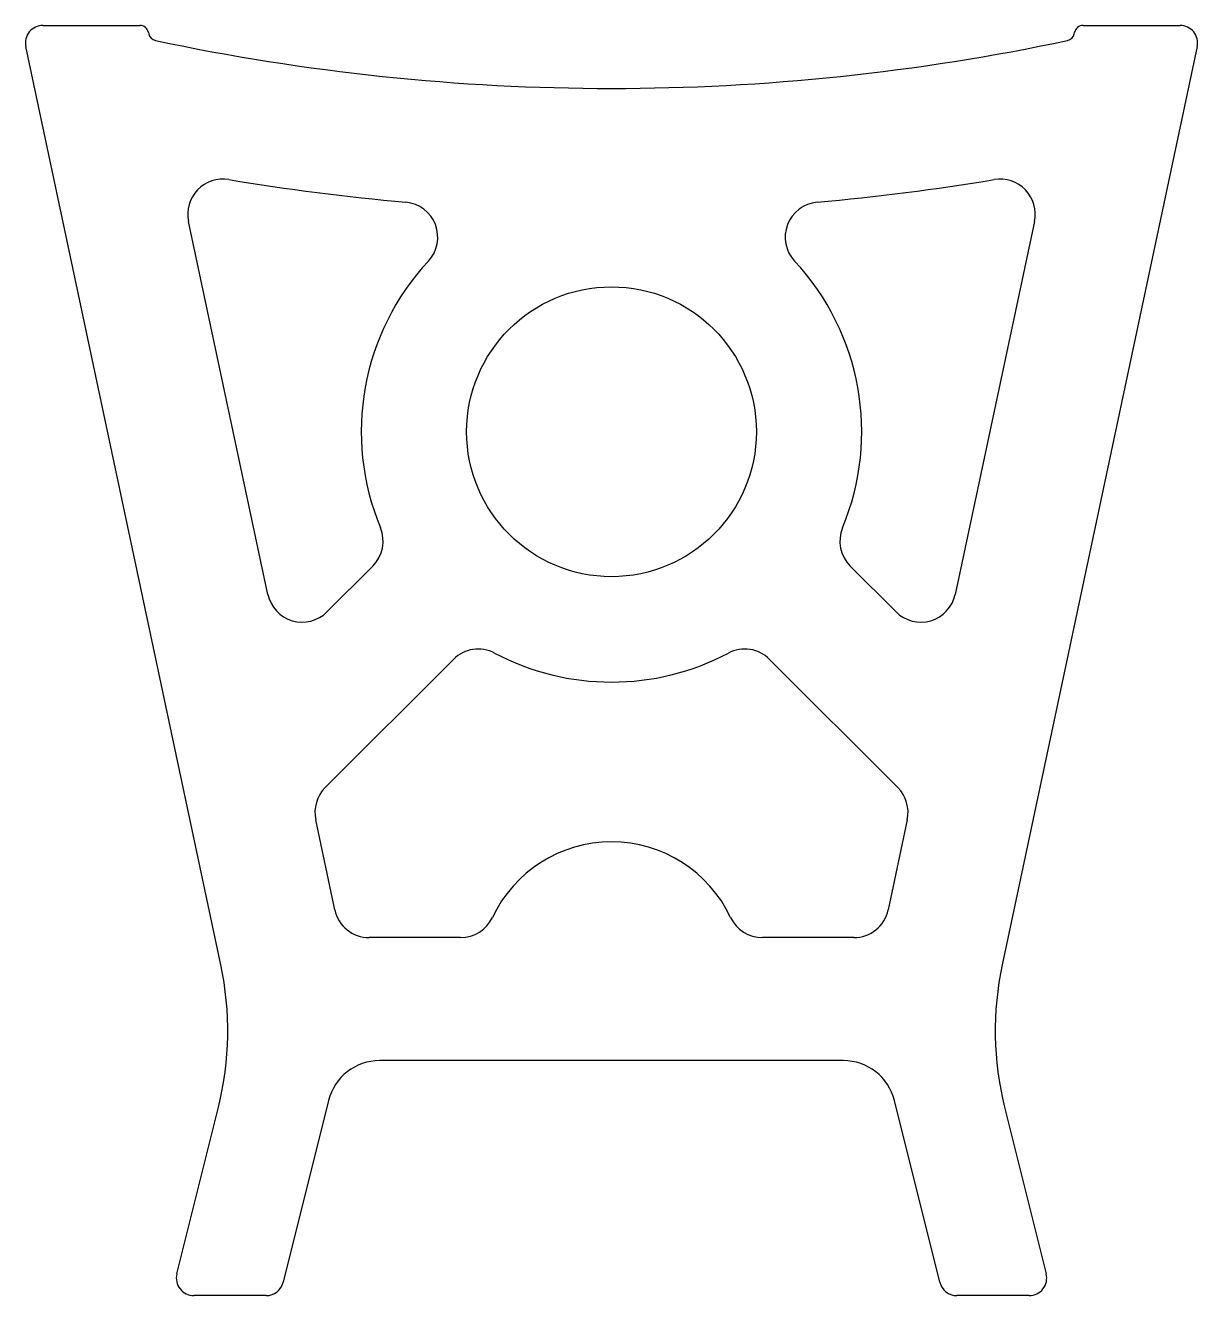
# Model space of a CAD drawing. Extents: x 2.3 to 69, y 3.6 to 75.9.
import ezdxf

# ---------------------------------------------------------------- set-up
doc = ezdxf.new("R2010")
doc.units = 0
doc.layers.get('0').update_dxf_attribs({"linetype": 'CONTINUOUS'})

msp = doc.modelspace()

# ---------------------------------------------------------------- linework, layer by layer
for p, q in [((3.254, 75.904), (8.771, 75.904)), ((9.26, 75.508), (9.276, 75.432)), ((61.989, 75.432), (62.005, 75.508)), ((62.494, 75.904), (68.011, 75.904)), ((13.385, 22.433), (2.276, 74.696)), ((68.989, 74.696), (57.88, 22.433)), ((16.059, 43.519), (11.548, 64.743)), ((59.717, 64.743), (55.206, 43.519)), ((22.039, 45.129), (19.43, 42.521)), ((51.835, 42.521), (49.227, 45.129)), ((19.329, 32.52), (26.628, 39.819)), ((44.637, 39.819), (51.937, 32.52)), ((19.876, 25.564), (18.786, 30.69)), ((52.479, 30.69), (51.389, 25.564)), ((27.041, 23.98), (21.832, 23.98)), ((49.433, 23.98), (44.225, 23.98)), ((48.835, 16.98), (22.43, 16.98)), ((19.519, 14.705), (16.94, 4.362)), ((54.325, 4.362), (51.746, 14.705)), ((10.877, 4.846), (13.244, 14.336)), ((58.022, 14.336), (60.388, 4.846)), ((15.97, 3.604), (11.848, 3.604)), ((59.418, 3.604), (55.295, 3.604))]:
    msp.add_line(p, q)
msp.add_circle((35.633, 52.774), 8.25)
for centre, radius, start, end in [((3.254, 74.904), 1, 90, 192), ((8.771, 75.404), 0.5, 12, 90), ((9.765, 75.536), 0.5, 192, 258.00828), ((61.5, 75.536), 0.5, 281.99172, 348), ((62.494, 75.404), 0.5, 90, 168), ((68.011, 74.904), 1, 348, 90), ((35.633, 197.319), 125, 258.00828, 281.99172), ((13.505, 65.158), 2, 80.4949, 192), ((35.633, 197.319), 132, 260.4949, 264.90826), ((35.633, 197.319), 132, 275.09174, 279.5051), ((57.761, 65.158), 2, 348, 99.5051), ((23.74, 63.847), 2, 317.04189, 84.90826), ((47.525, 63.847), 2, 95.09174, 222.95811), ((35.633, 52.774), 14.25, 137.04189, 202.54388), ((35.633, 52.774), 14.25, 337.45612, 42.95811), ((20.624, 46.544), 2, 315, 22.54388), ((50.641, 46.544), 2, 157.45612, 225), ((18.016, 43.935), 2, 192, 315), ((53.25, 43.935), 2, 225, 348), ((28.042, 38.405), 2, 62.15438, 135), ((35.633, 52.774), 14.25, 242.15438, 297.84562), ((43.223, 38.405), 2, 45, 117.84562), ((20.743, 31.105), 2, 135, 192), ((50.523, 31.105), 2, 348, 45), ((35.633, 21.927), 7.5, 25.2538, 154.7462), ((21.832, 25.98), 2, 192, 270), ((49.433, 25.98), 2, 270, 348), ((27.041, 25.98), 2, 270, 334.7462), ((44.225, 25.98), 2, 205.2538, 270), ((-4.222, 18.691), 18, 346, 12), ((75.487, 18.691), 18, 168, 194), ((22.43, 13.98), 3, 90, 166), ((48.835, 13.98), 3, 14, 90), ((11.848, 4.604), 1, 166, 270), ((15.97, 4.604), 1, 270, 346), ((55.295, 4.604), 1, 194, 270), ((59.418, 4.604), 1, 270, 14)]:
    msp.add_arc(centre, radius, start, end)

doc.saveas('drawing.dxf')
